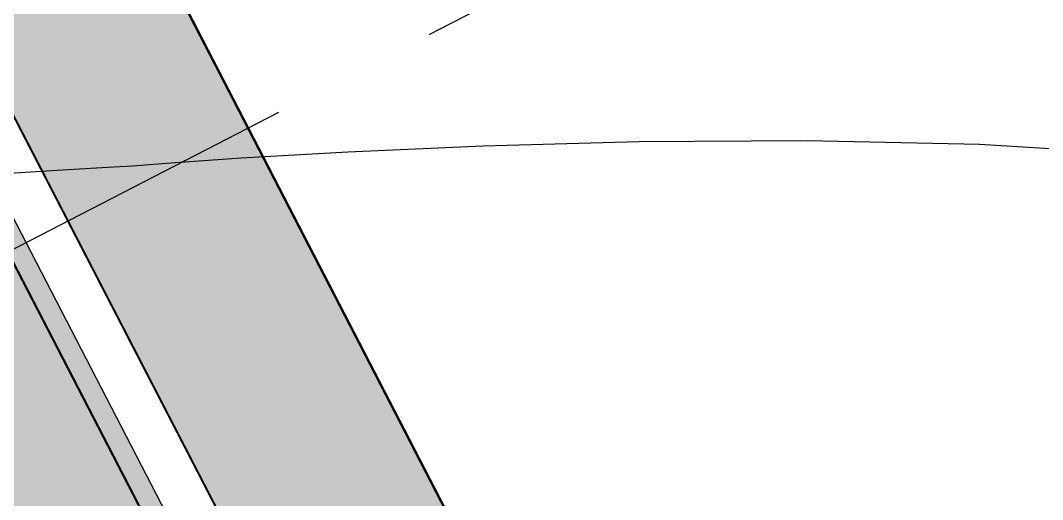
# Model space of a CAD drawing. Header units: millimetres. Extents: x 86 to 591881, y 99 to 1307229.
# Drawn here: x 590661.46 to 590669.01, y 1307021.17 to 1307024.72 of the extents above; entities that cross this region are included whole.
import ezdxf

# ---------------------------------------------------------------- set-up
doc = ezdxf.new("R2010")
doc.units = ezdxf.units.MM
for name, pattern in [('CENTER2', [1.125, 0.75, -0.125, 0.125, -0.125]), ('DASHED', [0.75, 0.5, -0.25]), ('DASHED2', [0.375, 0.25, -0.125]), ('HIDDEN', [0.375, 0.25, -0.125])]:
    doc.linetypes.add(name, pattern=pattern)
doc.layers.add('_BLOQUES', color=9, linetype='Continuous', lineweight=20)
doc.layers.add('_BORDILLOS Y CUNETAS', color=252, linetype='Continuous', lineweight=20)
for name, color, linetype in [('_BREAKLINES CORRIDOR', 7, 'Continuous'), ('C-PROP-LINE', 230, 'Continuous'), ('C-ROAD-CORR-BNDY', 1, 'CENTER2'), ('C-ROAD-CORR-PATT', 150, 'Continuous'), ('C-ROAD-SAMP', 150, 'HIDDEN'), ('C-TINN-BNDY', 110, 'Continuous'), ('C-TOPO-FEAT', 94, 'Continuous'), ('C-TOPO-MAJR', 9, 'Continuous')]:
    doc.layers.add(name, color=color, linetype=linetype)

msp = doc.modelspace()

# ---------------------------------------------------------------- hatches: boundary and pattern name
at = {"layer": 'C-ROAD-CORR-PATT', "linetype": 'Continuous', "lineweight": 5}
h = msp.add_hatch(dxfattribs=at)
h.set_pattern_fill('AR-HBONE', color=30, scale=0.003, style=0)
h.set_pattern_definition([(45, (590643.7554, 1307061.45093), (0, 0.4310523), [0.9144, -0.3048]), (135, (590643.97094, 1307061.66645), (4e-17, 0.4310523), [0.9144, -0.3048])])
h.paths.add_polyline_path([(590643.7554, 1307061.4509), (590644.7842, 1307059.4595), (590653.9639, 1307041.6906), (590663.1436, 1307023.9217), (590668.6174, 1307013.3261), (590668.6188, 1307013.3234), (590668.8907, 1307012.7971), (590667.5581, 1307012.1086), (590667.2862, 1307012.635), (590667.2848, 1307012.6376), (590661.8109, 1307023.2333), (590652.6312, 1307041.0021), (590643.4515, 1307058.771), (590642.4227, 1307060.7624), (590643.7554, 1307061.4509)], flags=0)
msp.add_hatch(color=3, dxfattribs=at).paths.add_polyline_path([(590642.1118, 1307060.6018), (590643.1406, 1307058.6104), (590652.3203, 1307040.8415), (590661.5, 1307023.0726), (590666.9738, 1307012.477), (590666.9752, 1307012.4743), (590667.2471, 1307011.948), (590667.1139, 1307011.8791), (590666.8419, 1307012.4055), (590666.8406, 1307012.4081), (590661.3667, 1307023.0038), (590652.187, 1307040.7727), (590643.0073, 1307058.5415), (590641.9785, 1307060.533), (590642.1118, 1307060.6018)], flags=0)
at = {"layer": 'C-ROAD-CORR-PATT', "linetype": 'Continuous', "lineweight": 5, "true_color": 0x898989}
msp.add_hatch(color=252, dxfattribs=at).paths.add_polyline_path([(590641.9785, 1307060.533), (590643.0073, 1307058.5415), (590652.187, 1307040.7727), (590661.3667, 1307023.0038), (590666.8406, 1307012.4081), (590666.8419, 1307012.4055), (590667.1139, 1307011.8791), (590663.5601, 1307010.0432), (590663.2882, 1307010.5695), (590663.2868, 1307010.5722), (590657.8129, 1307021.1678), (590648.6332, 1307038.9367), (590639.4535, 1307056.7056), (590638.4247, 1307058.697), (590641.9785, 1307060.533)], flags=0)

# ---------------------------------------------------------------- linework, layer by layer
at = {"layer": '_BLOQUES', "color": 140, "linetype": 'Continuous', "lineweight": 25}
msp.add_polyline3d([(590638.9269, 1307070.7972, 0), (590675.1788, 1307087.774, 0), (590702.7119, 1307034.4618, 0), (590666.4596, 1307017.488, 0), (590638.9269, 1307070.7972, 0)], dxfattribs=at)
at = {"layer": '_BORDILLOS Y CUNETAS'}
for points in [[(590667.299, 1307011.5044), (590637.3885, 1307069.4176, -0.425615), (590638.5495, 1307072.8289), (590673.895, 1307089.3813, -0.402908), (590677.1765, 1307088.2644), (590708.2072, 1307028.18)], [(590667.7635, 1307011.6946), (590637.8327, 1307069.6471, -0.425615), (590638.7615, 1307072.3761), (590674.107, 1307088.9284, -0.402908), (590676.7322, 1307088.035), (590707.751, 1307027.9735)]]:
    msp.add_lwpolyline(points, format="xyb", dxfattribs=at)
at = {"layer": '_BREAKLINES CORRIDOR', "flags": 128}
msp.add_lwpolyline([(590669.1572, 1307012.265), (590638.9269, 1307070.7972), (590675.1788, 1307087.774), (590706.3827, 1307027.3542)], dxfattribs=at)
at = {"layer": 'C-PROP-LINE', "color": 4, "linetype": 'Continuous', "lineweight": 25}
msp.add_polyline3d([(590684.5862, 1307025.9752, 0), (590679.9975, 1307034.8598, 0), (590679.9974, 1307034.8601, 0), (590661.8708, 1307026.373, 0), (590666.4596, 1307017.488, 0), (590684.5862, 1307025.9752, 0)], dxfattribs=at)
at = {"layer": 'C-ROAD-CORR-BNDY', "color": 166, "linetype": 'DASHED', "lineweight": 30, "ltscale": 4}
msp.add_lwpolyline([(590633.0941, 1307055.9431), (590634.1229, 1307053.9517), (590643.3026, 1307036.1828), (590652.4823, 1307018.4139), (590657.9561, 1307007.8183), (590657.9575, 1307007.8156), (590658.2294, 1307007.2893), (590668.8907, 1307012.7971), (590668.6188, 1307013.3234), (590668.6174, 1307013.3261), (590663.1436, 1307023.9217), (590653.9639, 1307041.6906), (590644.7842, 1307059.4595), (590643.7554, 1307061.4509)], close=True, dxfattribs=at)
at = {"layer": 'C-ROAD-SAMP', "color": 1, "linetype": 'DASHED2', "lineweight": 25, "ltscale": 10}
msp.add_lwpolyline([(590666.6974, 1307025.7577), (590657.8129, 1307021.1678), (590648.9285, 1307016.578)], dxfattribs=at)
at = {"layer": 'C-TINN-BNDY', "color": 110, "linetype": 'Continuous', "lineweight": -3}
msp.add_polyline3d([(590653.9639, 1307041.6906, 458.2271), (590663.1436, 1307023.9217, 457.3006), (590668.6174, 1307013.3261, 456.7481), (590668.6188, 1307013.3234, 456.748), (590668.8907, 1307012.7971, 456.7205), (590668.8906, 1307012.797, 456.5205), (590667.5581, 1307012.1086, 456.4905), (590667.2471, 1307011.948, 456.387), (590667.114, 1307011.8792, 456.387), (590667.1139, 1307011.8791, 455.937), (590663.5601, 1307010.0432, 456.017), (590660.0063, 1307008.2072, 455.937), (590660.0061, 1307008.2071, 456.387), (590659.873, 1307008.1384, 456.387), (590659.5621, 1307007.9777, 456.4905), (590658.2294, 1307007.2893, 456.5205), (590657.9575, 1307007.8156, 456.548), (590657.9561, 1307007.8183, 456.5481), (590652.4823, 1307018.4139, 457.1006), (590643.3026, 1307036.1828, 458.0271)], dxfattribs=at)
at = {"layer": 'C-TOPO-FEAT', "color": 94, "linetype": 'Continuous', "lineweight": -3, "flags": 128}
for points in [[(590643.7554, 1307061.4509), (590644.7842, 1307059.4595), (590653.9639, 1307041.6906), (590663.1436, 1307023.9217), (590668.6174, 1307013.3261), (590668.6188, 1307013.3234), (590668.8907, 1307012.7971)], [(590642.4227, 1307060.7624), (590643.4515, 1307058.771), (590652.6312, 1307041.0021), (590661.8109, 1307023.2333), (590667.2848, 1307012.6376), (590667.2862, 1307012.635), (590667.5581, 1307012.1086)], [(590642.1118, 1307060.6018), (590643.1406, 1307058.6104), (590652.3203, 1307040.8415), (590661.5, 1307023.0726), (590666.9738, 1307012.477), (590666.9752, 1307012.4743), (590667.2471, 1307011.948)], [(590641.9785, 1307060.533), (590643.0073, 1307058.5415), (590652.187, 1307040.7727), (590661.3667, 1307023.0038), (590666.8406, 1307012.4081), (590666.8419, 1307012.4055), (590667.1139, 1307011.8791)]]:
    msp.add_lwpolyline(points, dxfattribs=at)
at = {"layer": 'C-TOPO-MAJR', "color": 40, "linetype": 'Continuous', "lineweight": -3, "elevation": 457}
msp.add_lwpolyline([(590661.2164, 1307023.5766), (590661.7686, 1307023.6129), (590662.1456, 1307023.6344), (590662.2881, 1307023.6417), (590662.3809, 1307023.6491), (590662.57, 1307023.6638), (590663.0889, 1307023.6999), (590663.8782, 1307023.746), (590664.8784, 1307023.7907), (590666.0298, 1307023.8225), (590667.273, 1307023.8299), (590668.5485, 1307023.8017), (590669.7967, 1307023.7263)], dxfattribs=at)

doc.saveas('drawing.dxf')
